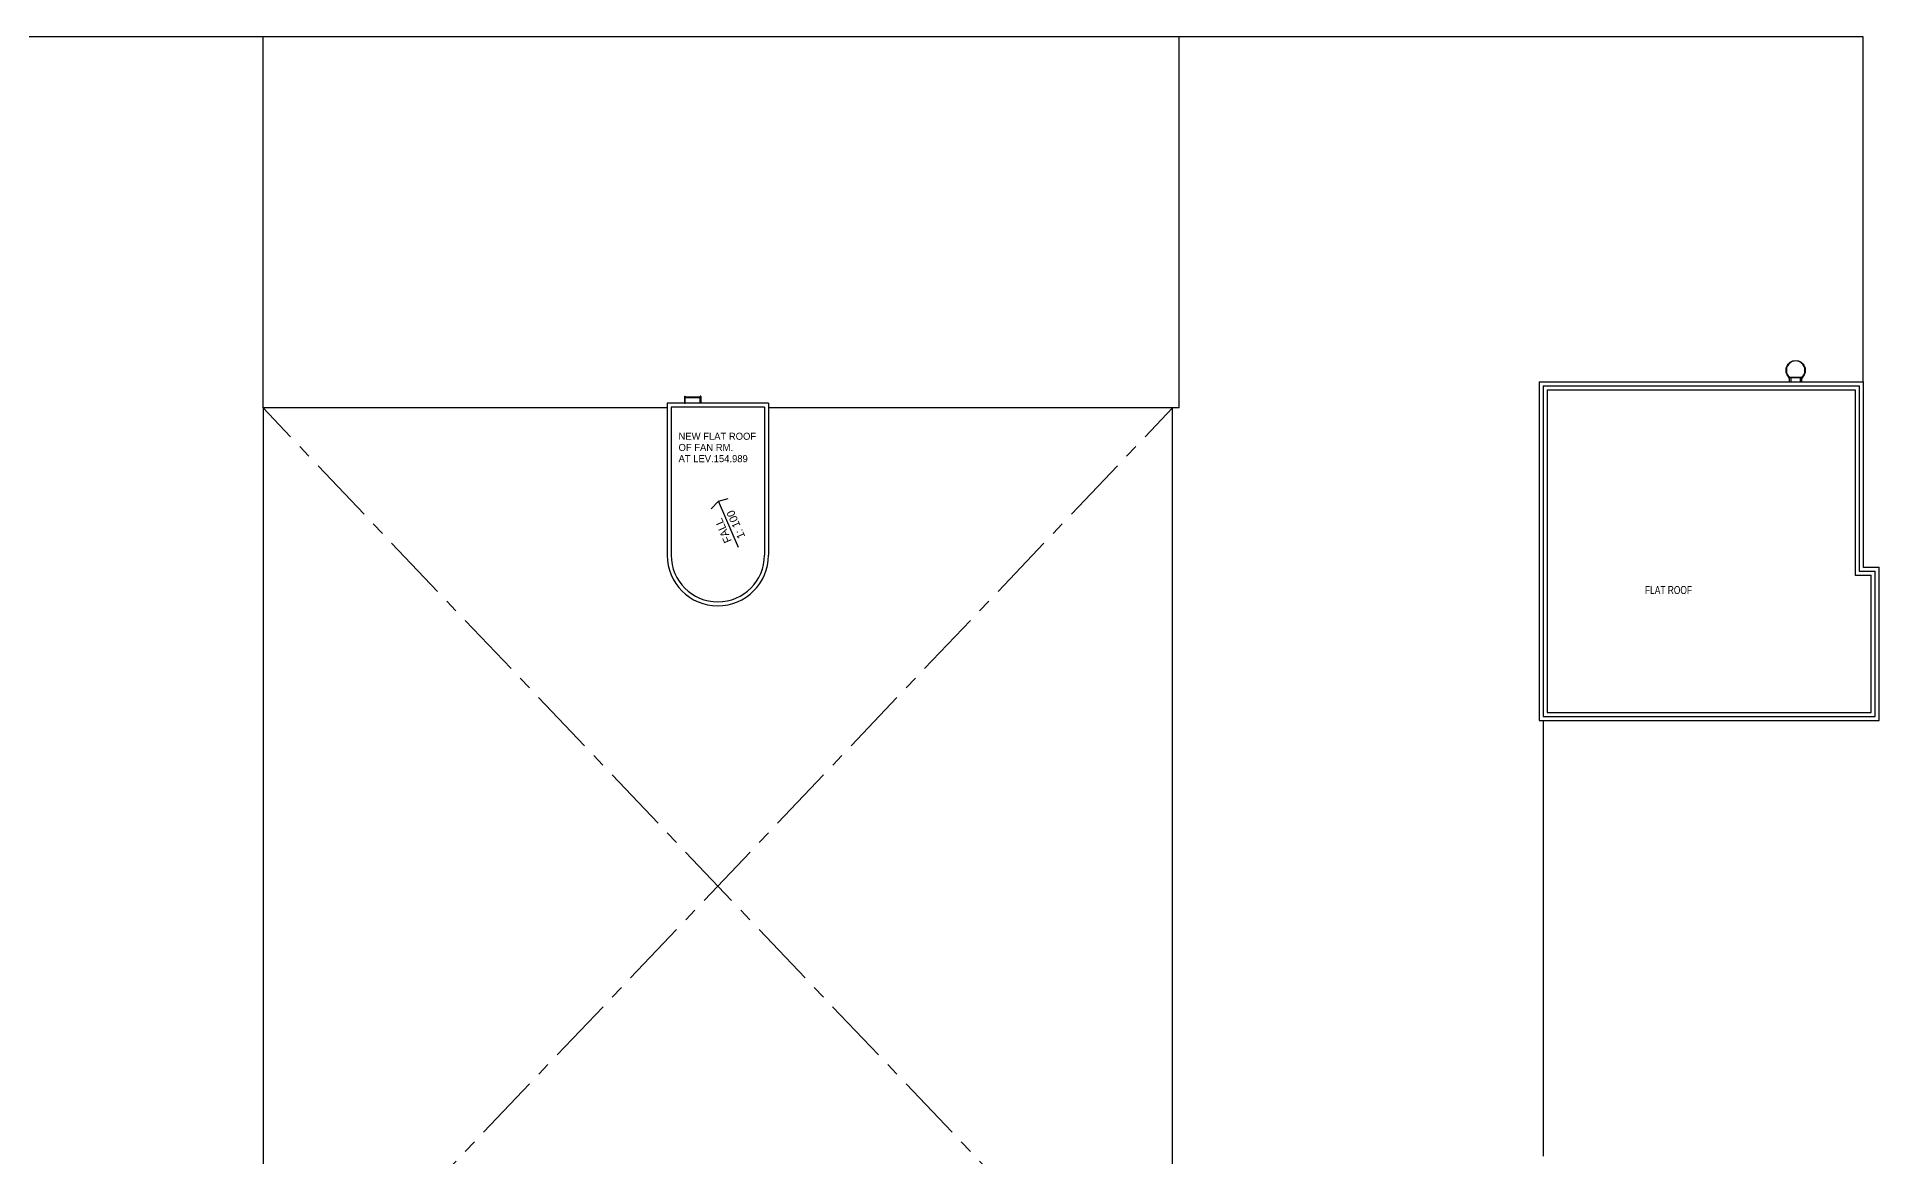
# Model space of a CAD drawing. Header units: millimetres. Extents: x -68474 to 329073, y -131063 to 73864.
# Drawn here: x 190464 to 259550, y -10250 to 31750 of the extents above; entities that cross this region are included whole.
import ezdxf
from ezdxf.enums import TextEntityAlignment as Align

# ---------------------------------------------------------------- set-up
doc = ezdxf.new("R2010")
doc.units = ezdxf.units.MM
doc.header["$LTSCALE"] = 2000
doc.header["$MEASUREMENT"] = 0
doc.linetypes.add('CENTER', pattern=[2, 1.25, -0.25, 0.25, -0.25])
doc.layers.add('AR-ROOM', color=15, linetype='Continuous')
doc.layers.add('AR-WALL', color=137, linetype='Continuous')
doc.styles.add('s5157a$0$STANDARD', font='txt')
doc.styles.get("Standard").update_dxf_attribs({"font": 'arial.ttf'})

msp = doc.modelspace()

# ---------------------------------------------------------------- linework, layer by layer
at = {"color": 10}
for p, q in [((198950, 17825), (198950, 31750)), ((233300, 17825), (233300, 31750)), ((233300, 17825), (233050, 17825))]:
    msp.add_line(p, q, dxfattribs=at)
at = {"color": 10, "linetype": 'CENTER'}
for p, q in [((198950, -18049.9), (233050, 17825)), ((233050, -18050), (198950, 17825))]:
    msp.add_line(p, q, dxfattribs=at)
at = {"color": 10}
for points in [[(258950, 18800), (258950, 31750), (54950.1, 31750)], [(214100, 17825), (198950, 17825), (198950, -17350), (198075, -17350), (198075, -18049.9)], [(233925, -18050), (233925, -17325), (233050, -17325), (233050, 17825), (217900, 17825)], [(246950, 6100), (246950.1, -10250)]]:
    msp.add_lwpolyline(points, dxfattribs=at)
at = {"layer": 'AR-WALL'}
for p, q in [((246800, 18800), (246800, 6100)), ((246800, 18800), (258950, 18800)), ((256193.8, 18800), (256193.8, 18950.5)), ((256231.8, 18950.5), (256231.8, 18800)), ((256605.8, 18800), (256605.8, 18950.5)), ((256643.8, 18950.5), (256643.8, 18800)), ((258950, 18800), (258950, 11850)), ((246950, 18650), (246950, 6250)), ((246950, 18650), (258800, 18650)), ((247100, 18500), (258650, 18500)), ((247100, 18500), (247100, 6400)), ((258650, 18500), (258650, 11550)), ((258800, 18650), (258800, 11700)), ((216020.5, 14324.4), (215754.1, 14044.1)), ((216020.5, 14324.4), (216394.5, 14423.7)), ((216779.4, 12593), (216020.5, 14324.4)), ((258950, 11850), (259550, 11850)), ((259550, 6100), (259550, 11850)), ((258650, 11550), (259250, 11550)), ((258800, 11700), (259400, 11700)), ((259250, 6400), (259250, 11550)), ((259400, 6250), (259400, 11700)), ((246950, 6250), (259400, 6250)), ((247100, 6400), (259250, 6400)), ((246800, 6100), (259550, 6100))]:
    msp.add_line(p, q, dxfattribs=at)
at = {"layer": 'AR-WALL', "linetype": 'Continuous'}
for p, q in [((214100, 18000), (214100, 12300)), ((217900, 18000), (214100, 18000)), ((214750.1, 18250), (214750, 18000)), ((214750, 18000), (214780, 18000)), ((214780, 18000), (214780.1, 18250)), ((214780.1, 18245), (215335.1, 18244.8)), ((214780.1, 18215), (215335.1, 18214.8)), ((215335, 17999.8), (215335.1, 18249.8)), ((215365, 17999.8), (215335, 17999.8)), ((215365.1, 18249.8), (215365, 17999.8)), ((217900, 18000), (217900, 12300)), ((214250, 17850), (214250, 12300)), ((217750, 17850), (214250, 17850)), ((217750, 17850), (217750, 12300))]:
    msp.add_line(p, q, dxfattribs=at)
at = {"layer": 'AR-WALL'}
msp.add_lwpolyline([(256175.8, 18988), (256175.8, 18938), (256163.3, 18938), (256163.3, 18982.7, -2.4252437), (256674.3, 18982.7), (256674.3, 18938), (256661.8, 18938), (256661.8, 18988, 2.4769334)], format="xyb", close=True, dxfattribs=at)
for points in [[(256193.8, 18938), (256193.8, 18988), (256175.8, 18988), (256175.8, 18938)], [(256643.8, 18975.5), (256643.8, 18950.5), (256193.8, 18950.5), (256193.8, 18975.5)], [(256643.8, 18938), (256643.8, 18988), (256661.8, 18988), (256661.8, 18938)]]:
    msp.add_lwpolyline(points, close=True, dxfattribs=at)
at = {"layer": 'AR-WALL', "linetype": 'Continuous'}
for radius in [1900, 1750]:
    msp.add_arc((216000, 12300), radius, 180, 0, dxfattribs=at)
for centre, start_param in [((214765.1, 18250), 5.4974689), ((215350.1, 18249.8), 5.4974688)]:
    msp.add_ellipse(centre, major_axis=(10.6, 10.6), ratio=1, start_param=start_param, end_param=8.6390615, dxfattribs=at)

# ---------------------------------------------------------------- texts
at = {"layer": 'AR-ROOM', "width": 0.75}
msp.add_text('FLAT ROOF', height=300, dxfattribs=at).set_placement((250769, 10843))
at = {"layer": 'AR-WALL', "style": 's5157a$0$STANDARD'}
for s, p in [('NEW FLAT ROOF', (214527.7, 16762.5)), ('AT LEV.154.989', (214527.7, 15922.5)), ('OF FAN RM.', (214527.7, 16342.5))]:
    msp.add_text(s, height=264.6, dxfattribs=at).set_placement(p, align=Align.MIDDLE_LEFT)
for s, p in [('1: 100', (217037.2, 12998.7)), ('FALL', (216531.6, 12837.8))]:
    msp.add_text(s, height=300, rotation=113.67161, dxfattribs=at).set_placement(p)

doc.saveas('drawing.dxf')
